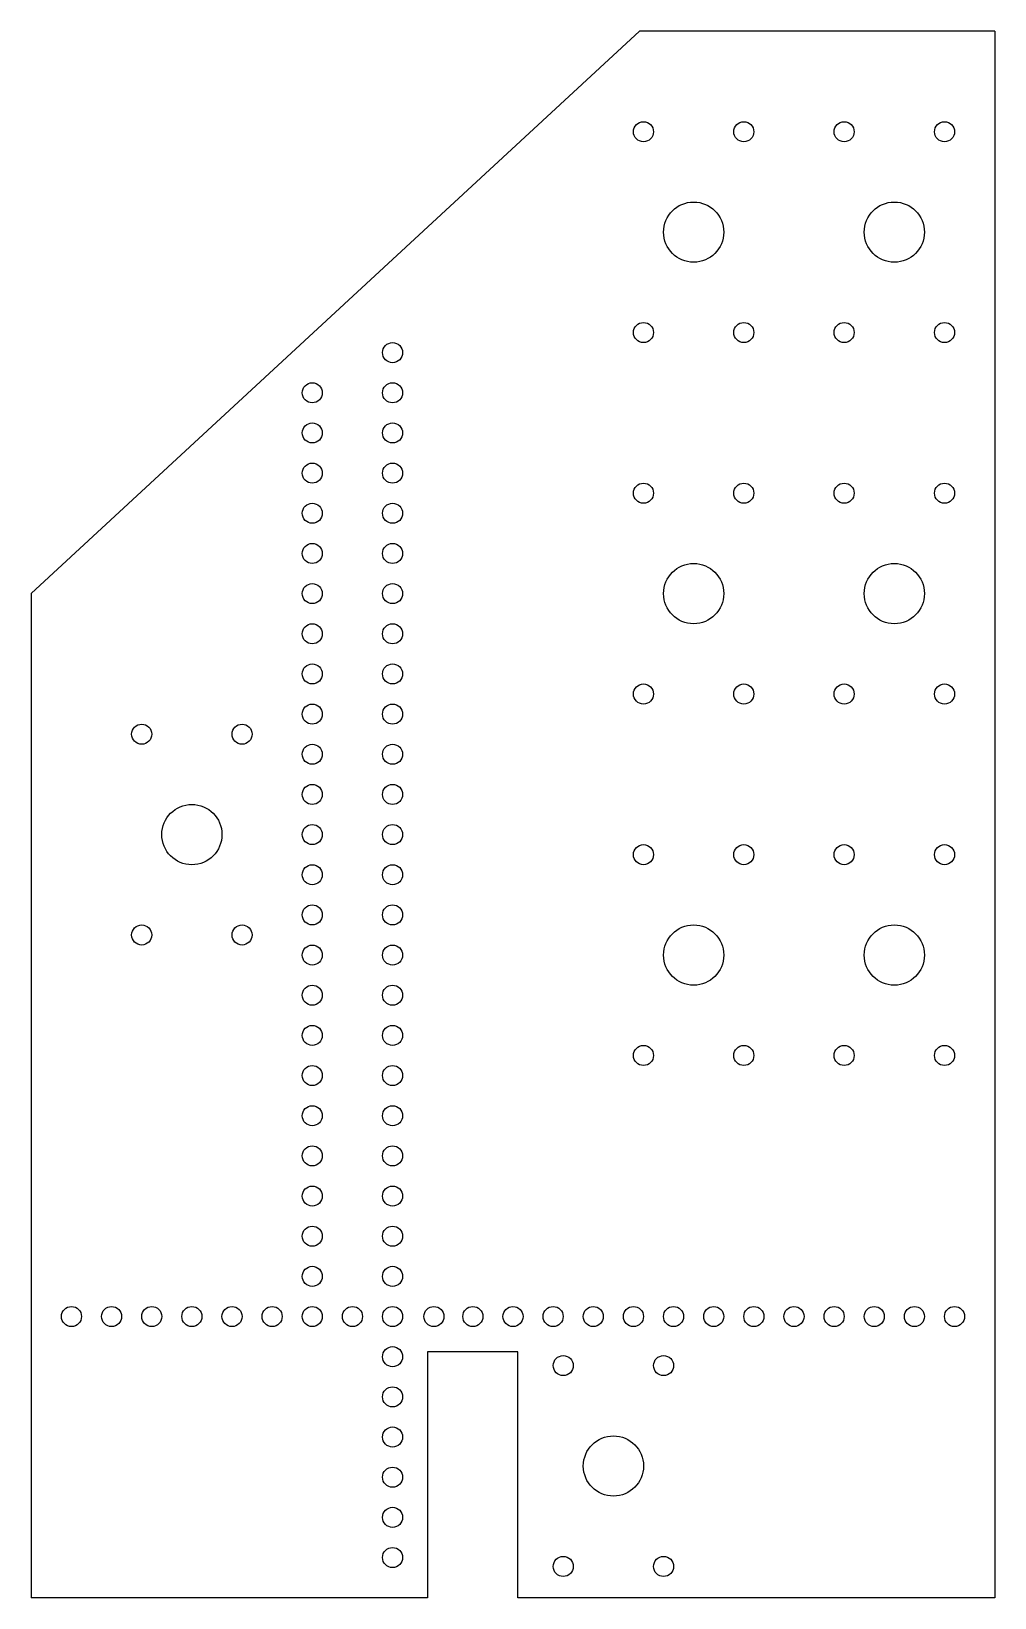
# Model space of a CAD drawing. Extents: x 0 to 12, y -3 to 16.5.
import ezdxf

# ---------------------------------------------------------------- set-up
doc = ezdxf.new("R2010")
doc.units = 0
doc.header["$MEASUREMENT"] = 0
doc.layers.add('VISIBLE', color=7, linetype='CONTINUOUS')

msp = doc.modelspace()

# ---------------------------------------------------------------- linework, layer by layer
at = {"layer": 'VISIBLE'}
for p, q in [((7.574, 16.5), (0, 9.5)), ((12, 16.5), (7.574, 16.5)), ((12, 16.5), (12, -3)), ((0, 9.5), (0, -3)), ((4.937, 0.062), (4.937, -3)), ((6.062, 0.062), (4.937, 0.062)), ((6.062, -3), (6.062, 0.062)), ((4.937, -3), (0, -3)), ((12, -3), (6.062, -3))]:
    msp.add_line(p, q, dxfattribs=at)
for centre, radius in [((7.625, 15.25), 0.125), ((8.875, 15.25), 0.125), ((10.125, 15.25), 0.125), ((11.375, 15.25), 0.125), ((8.25, 14), 0.375), ((10.75, 14), 0.375), ((7.625, 12.75), 0.125), ((8.875, 12.75), 0.125), ((10.125, 12.75), 0.125), ((11.375, 12.75), 0.125), ((4.5, 12.5), 0.125), ((3.5, 12), 0.125), ((4.5, 12), 0.125), ((3.5, 11.5), 0.125), ((4.5, 11.5), 0.125), ((3.5, 11), 0.125), ((4.5, 11), 0.125), ((7.625, 10.75), 0.125), ((8.875, 10.75), 0.125), ((10.125, 10.75), 0.125), ((11.375, 10.75), 0.125), ((3.5, 10.5), 0.125), ((4.5, 10.5), 0.125), ((3.5, 10), 0.125), ((4.5, 10), 0.125), ((8.25, 9.5), 0.375), ((10.75, 9.5), 0.375), ((3.5, 9.5), 0.125), ((4.5, 9.5), 0.125), ((3.5, 9), 0.125), ((4.5, 9), 0.125), ((3.5, 8.5), 0.125), ((4.5, 8.5), 0.125), ((7.625, 8.25), 0.125), ((8.875, 8.25), 0.125), ((10.125, 8.25), 0.125), ((11.375, 8.25), 0.125), ((3.5, 8), 0.125), ((4.5, 8), 0.125), ((1.375, 7.75), 0.125), ((2.625, 7.75), 0.125), ((3.5, 7.5), 0.125), ((4.5, 7.5), 0.125), ((3.5, 7), 0.125), ((4.5, 7), 0.125), ((2, 6.5), 0.375), ((3.5, 6.5), 0.125), ((4.5, 6.5), 0.125), ((7.625, 6.25), 0.125), ((8.875, 6.25), 0.125), ((10.125, 6.25), 0.125), ((11.375, 6.25), 0.125), ((3.5, 6), 0.125), ((4.5, 6), 0.125), ((3.5, 5.5), 0.125), ((4.5, 5.5), 0.125), ((1.375, 5.25), 0.125), ((2.625, 5.25), 0.125), ((8.25, 5), 0.375), ((10.75, 5), 0.375), ((3.5, 5), 0.125), ((4.5, 5), 0.125), ((3.5, 4.5), 0.125), ((4.5, 4.5), 0.125), ((3.5, 4), 0.125), ((4.5, 4), 0.125), ((7.625, 3.75), 0.125), ((8.875, 3.75), 0.125), ((10.125, 3.75), 0.125), ((11.375, 3.75), 0.125), ((3.5, 3.5), 0.125), ((4.5, 3.5), 0.125), ((3.5, 3), 0.125), ((4.5, 3), 0.125), ((3.5, 2.5), 0.125), ((4.5, 2.5), 0.125), ((3.5, 2), 0.125), ((4.5, 2), 0.125), ((3.5, 1.5), 0.125), ((4.5, 1.5), 0.125), ((3.5, 1), 0.125), ((4.5, 1), 0.125), ((0.5, 0.5), 0.125), ((1, 0.5), 0.125), ((1.5, 0.5), 0.125), ((2, 0.5), 0.125), ((2.5, 0.5), 0.125), ((3, 0.5), 0.125), ((3.5, 0.5), 0.125), ((4, 0.5), 0.125), ((4.5, 0.5), 0.125), ((5.015, 0.5), 0.125), ((5.5, 0.5), 0.125), ((6, 0.5), 0.125), ((6.5, 0.5), 0.125), ((7, 0.5), 0.125), ((7.5, 0.5), 0.125), ((8, 0.5), 0.125), ((8.5, 0.5), 0.125), ((9, 0.5), 0.125), ((9.5, 0.5), 0.125), ((10, 0.5), 0.125), ((10.5, 0.5), 0.125), ((11, 0.5), 0.125), ((11.5, 0.5), 0.125), ((4.5, 0), 0.125), ((6.626, -0.111), 0.125), ((7.876, -0.111), 0.125), ((4.5, -0.5), 0.125), ((4.5, -1), 0.125), ((7.251, -1.361), 0.375), ((4.5, -1.5), 0.125), ((4.5, -2), 0.125), ((4.5, -2.5), 0.125), ((6.626, -2.611), 0.125), ((7.876, -2.611), 0.125)]:
    msp.add_circle(centre, radius, dxfattribs=at)

doc.saveas('drawing.dxf')
